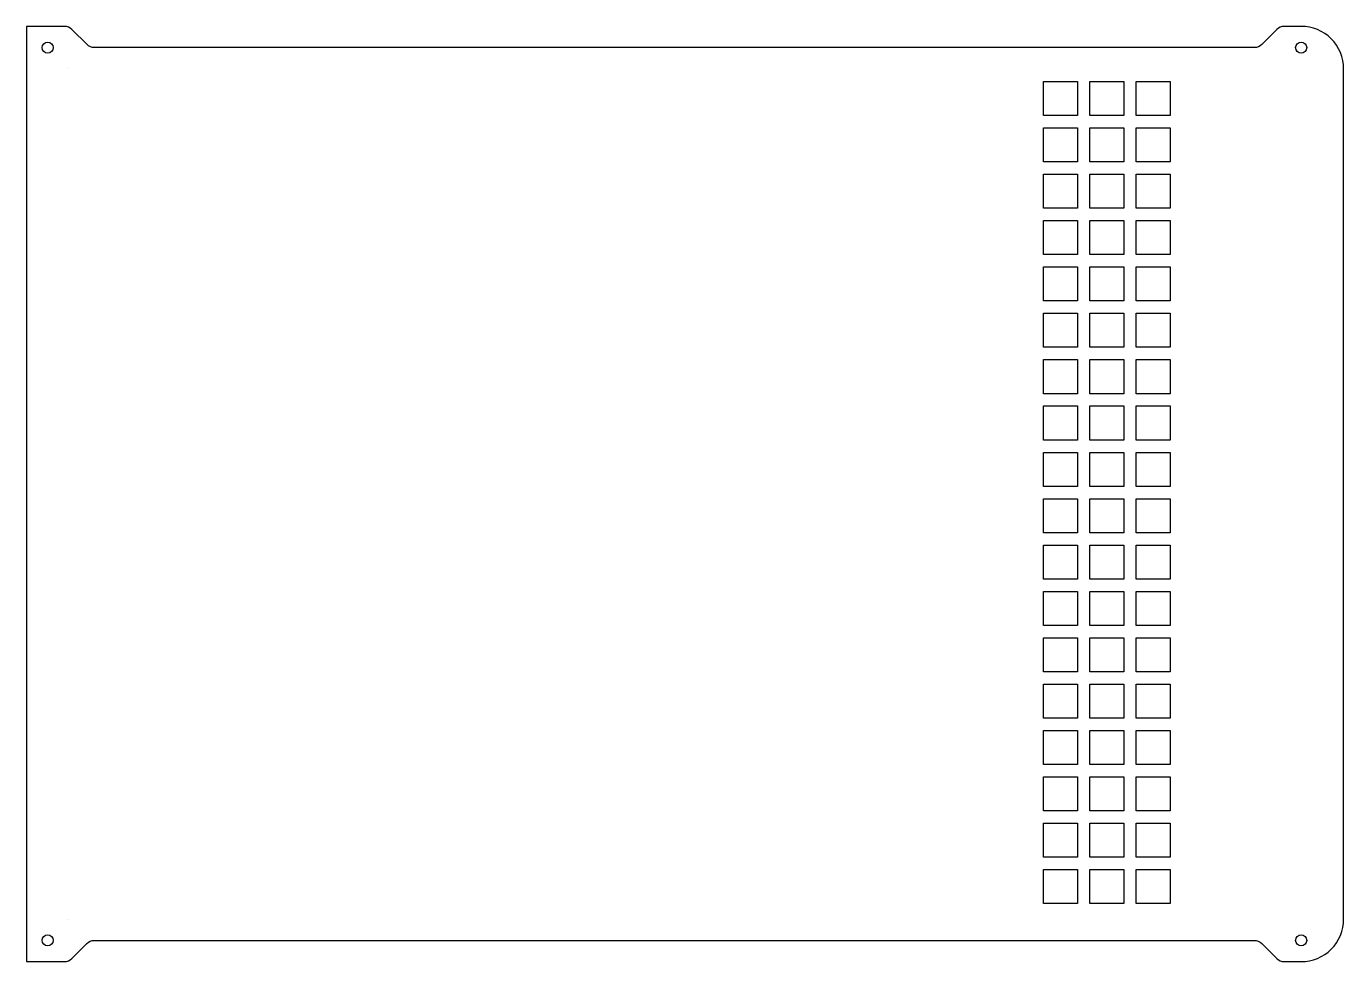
# Model space of a CAD drawing. Header units: inches. Extents: x 0 to 31, y -22 to 0.
import ezdxf

# ---------------------------------------------------------------- set-up
doc = ezdxf.new("R2010")
doc.units = ezdxf.units.IN
doc.layers.get('0').update_dxf_attribs({"linetype": 'CONTINUOUS'})

msp = doc.modelspace()

# ---------------------------------------------------------------- linework, layer by layer
for p, q in [((1, -1), (1, -1)), ((1, -21), (1, -21))]:
    msp.add_line(p, q)
msp.add_lwpolyline([(31, -21), (31, -1, 0.414214), (30, 0), (29.604, 0, 0.199202), (29.427, -0.073), (29.074, -0.427, -0.199202), (28.897, -0.5), (1.605, -0.5, -0.198623), (1.428, -0.427), (1.073, -0.073, 0.198623), (0.897, 0), (0, 0), (0, -22), (0.893, -22, 0.199202), (1.07, -21.927), (1.422, -21.573, -0.199202), (1.599, -21.5), (28.895, -21.5, -0.198623), (29.072, -21.573), (29.426, -21.927, 0.198623), (29.603, -22), (30, -22, 0.414214)], format="xyb", close=True)
for points in [[(24.74, -1.3), (24.74, -2.1), (23.94, -2.1), (23.94, -1.3)], [(25.83, -1.3), (25.83, -2.1), (25.03, -2.1), (25.03, -1.3)], [(26.12, -1.3), (26.92, -1.3), (26.92, -2.1), (26.12, -2.1)], [(24.74, -2.39), (24.74, -3.19), (23.94, -3.19), (23.94, -2.39)], [(25.83, -2.39), (25.83, -3.19), (25.03, -3.19), (25.03, -2.39)], [(26.92, -2.39), (26.92, -3.19), (26.12, -3.19), (26.12, -2.39)], [(24.74, -3.48), (24.74, -4.28), (23.94, -4.28), (23.94, -3.48)], [(25.83, -3.48), (25.83, -4.28), (25.03, -4.28), (25.03, -3.48)], [(26.92, -3.48), (26.92, -4.28), (26.12, -4.28), (26.12, -3.48)], [(24.74, -4.57), (24.74, -5.37), (23.94, -5.37), (23.94, -4.57)], [(25.83, -4.57), (25.83, -5.37), (25.03, -5.37), (25.03, -4.57)], [(26.92, -4.57), (26.92, -5.37), (26.12, -5.37), (26.12, -4.57)], [(24.74, -5.66), (24.74, -6.46), (23.94, -6.46), (23.94, -5.66)], [(25.83, -5.66), (25.83, -6.46), (25.03, -6.46), (25.03, -5.66)], [(26.92, -5.66), (26.92, -6.46), (26.12, -6.46), (26.12, -5.66)], [(24.74, -6.75), (24.74, -7.55), (23.94, -7.55), (23.94, -6.75)], [(25.83, -6.75), (25.83, -7.55), (25.03, -7.55), (25.03, -6.75)], [(26.92, -6.75), (26.92, -7.55), (26.12, -7.55), (26.12, -6.75)], [(24.74, -7.84), (24.74, -8.64), (23.94, -8.64), (23.94, -7.84)], [(25.83, -7.84), (25.83, -8.64), (25.03, -8.64), (25.03, -7.84)], [(26.92, -7.84), (26.92, -8.64), (26.12, -8.64), (26.12, -7.84)], [(24.74, -8.93), (24.74, -9.73), (23.94, -9.73), (23.94, -8.93)], [(25.83, -8.93), (25.83, -9.73), (25.03, -9.73), (25.03, -8.93)], [(26.92, -8.93), (26.92, -9.73), (26.12, -9.73), (26.12, -8.93)], [(24.74, -10.02), (24.74, -10.82), (23.94, -10.82), (23.94, -10.02)], [(25.83, -10.02), (25.83, -10.82), (25.03, -10.82), (25.03, -10.02)], [(26.92, -10.02), (26.92, -10.82), (26.12, -10.82), (26.12, -10.02)], [(24.74, -11.11), (24.74, -11.91), (23.94, -11.91), (23.94, -11.11)], [(25.83, -11.11), (25.83, -11.91), (25.03, -11.91), (25.03, -11.11)], [(26.92, -11.11), (26.92, -11.91), (26.12, -11.91), (26.12, -11.11)], [(24.74, -12.2), (24.74, -13), (23.94, -13), (23.94, -12.2)], [(25.83, -12.2), (25.83, -13), (25.03, -13), (25.03, -12.2)], [(26.92, -12.2), (26.92, -13), (26.12, -13), (26.12, -12.2)], [(24.74, -13.29), (24.74, -14.09), (23.94, -14.09), (23.94, -13.29)], [(25.83, -13.29), (25.83, -14.09), (25.03, -14.09), (25.03, -13.29)], [(26.92, -13.29), (26.92, -14.09), (26.12, -14.09), (26.12, -13.29)], [(24.74, -14.38), (24.74, -15.18), (23.94, -15.18), (23.94, -14.38)], [(25.83, -14.38), (25.83, -15.18), (25.03, -15.18), (25.03, -14.38)], [(26.92, -14.38), (26.92, -15.18), (26.12, -15.18), (26.12, -14.38)], [(24.74, -15.47), (24.74, -16.27), (23.94, -16.27), (23.94, -15.47)], [(25.83, -15.47), (25.83, -16.27), (25.03, -16.27), (25.03, -15.47)], [(26.92, -15.47), (26.92, -16.27), (26.12, -16.27), (26.12, -15.47)], [(24.74, -16.56), (24.74, -17.36), (23.94, -17.36), (23.94, -16.56)], [(25.83, -16.56), (25.83, -17.36), (25.03, -17.36), (25.03, -16.56)], [(26.92, -16.56), (26.92, -17.36), (26.12, -17.36), (26.12, -16.56)], [(24.74, -17.65), (24.74, -18.45), (23.94, -18.45), (23.94, -17.65)], [(25.83, -17.65), (25.83, -18.45), (25.03, -18.45), (25.03, -17.65)], [(26.92, -17.65), (26.92, -18.45), (26.12, -18.45), (26.12, -17.65)], [(24.74, -18.74), (24.74, -19.54), (23.94, -19.54), (23.94, -18.74)], [(25.83, -18.74), (25.83, -19.54), (25.03, -19.54), (25.03, -18.74)], [(26.92, -18.74), (26.92, -19.54), (26.12, -19.54), (26.12, -18.74)], [(24.74, -19.83), (24.74, -20.63), (23.94, -20.63), (23.94, -19.83)], [(25.83, -19.83), (25.83, -20.63), (25.03, -20.63), (25.03, -19.83)], [(26.92, -19.83), (26.92, -20.63), (26.12, -20.63), (26.12, -19.83)]]:
    msp.add_lwpolyline(points, close=True)
for centre in [(0.5, -0.5), (30, -0.5), (0.5, -21.5), (30, -21.5)]:
    msp.add_circle(centre, 0.13)

doc.saveas('drawing.dxf')
